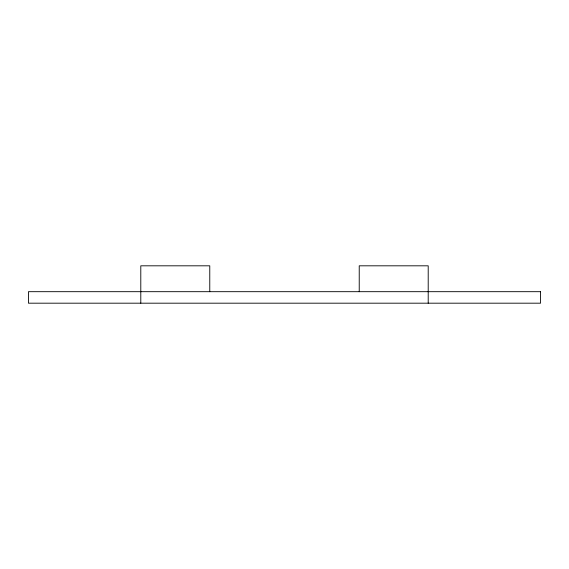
<?xml version="1.0" encoding="UTF-8"?>
<svg xmlns="http://www.w3.org/2000/svg" width="569" height="569" viewBox="0 0 569 569"><rect width="100%" height="100%" fill="white"/><g stroke="black" fill="none" stroke-linecap="round" stroke-linejoin="round"><path stroke-width="0.85" d="M428.208 303.185L428.208 265.815L359.231 265.815L359.231 291.684M209.769 291.684L209.769 265.815L140.792 265.815L140.792 303.185M540.536 291.684L28.464 291.684L28.45 303.185L540.536 303.185L540.55 291.684"/></g></svg>
